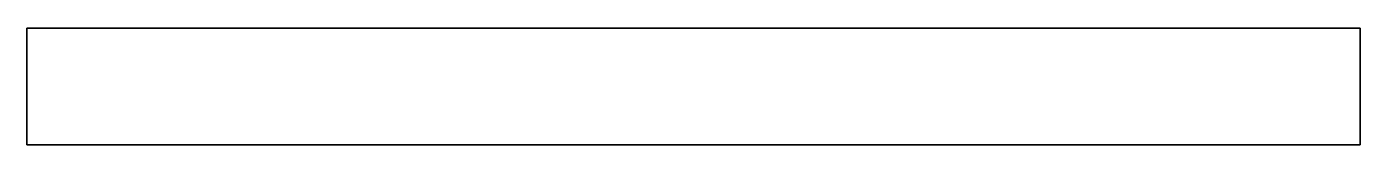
# Model space of a CAD drawing. Header units: millimetres. Extents: x -18 to 312, y -31 to -2.
import ezdxf

# ---------------------------------------------------------------- set-up
doc = ezdxf.new("R2010")
doc.units = ezdxf.units.MM
doc.layers.get('0').update_dxf_attribs({"linetype": 'CONTINUOUS'})

msp = doc.modelspace()

# ---------------------------------------------------------------- linework, layer by layer
for points in [[(312.18, -31.5), (-17.82, -31.5), (-17.82, -2.5), (312.18, -2.5)], [(312.18, -2.5), (-17.82, -2.5), (-17.82, -31.5), (312.18, -31.5)]]:
    msp.add_lwpolyline(points, close=True)

doc.saveas('drawing.dxf')
